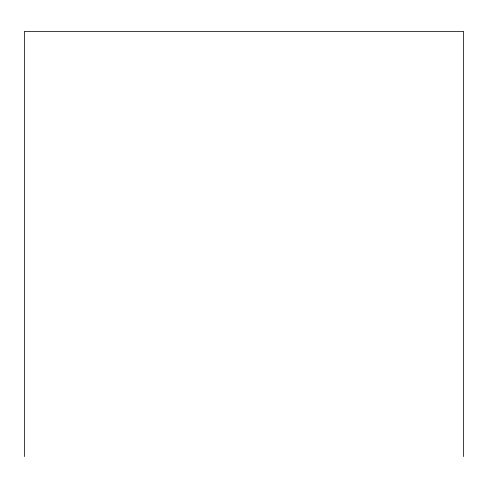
<?xml version="1.0" encoding="UTF-8"?>
<svg xmlns="http://www.w3.org/2000/svg" width="488" height="488" viewBox="0 0 488 488"><rect width="100%" height="100%" fill="white"/><g stroke="black" fill="none" stroke-linecap="round" stroke-linejoin="round"><path stroke-width="0.73" d="M463.6 456.585L463.6 31.415L24.4 31.415L24.4 456.585"/></g></svg>
